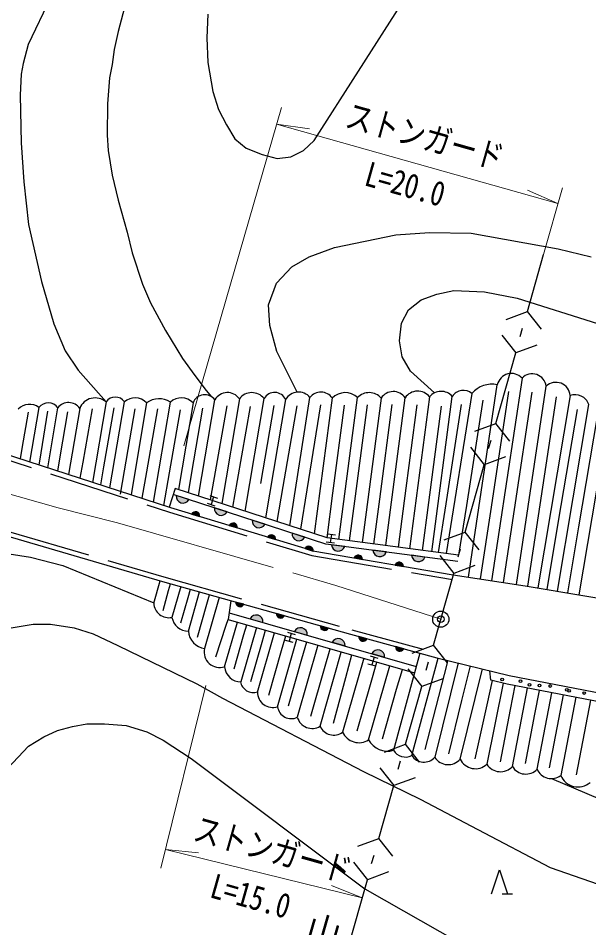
# Model space of a CAD drawing. Units: millimetres at full size, sheet at 1:1000; details may follow other scales. Extents: x 40000 to 680000, y 20000 to 380000.
# Drawn here: x 240395 to 282677, y 244451 to 311888 of the extents above; entities that cross this region are included whole.
import ezdxf
from ezdxf.enums import TextEntityAlignment as Align

# ---------------------------------------------------------------- set-up
doc = ezdxf.new("R2010")
doc.units = ezdxf.units.MM
doc.header["$LTSCALE"] = 1000
doc.header["$PDMODE"] = 32
doc.header["$PDSIZE"] = 500
doc.linetypes.add('CHAIN', pattern=[18.5, 12, -1.5, 3.5, -1.5])
doc.linetypes.add('DASHED', pattern=[7.5, 6, -1.5])
for name, color, linetype, lineweight in [('M-BGD', 7, 'Continuous', 25), ('M-BMK', 2, 'CHAIN', 13), ('M-BMK-OTRS', 5, 'Continuous', 25), ('M-BMK-SRVR', 3, 'Continuous', 25), ('M-STR-HTXT', 7, 'Continuous', 13)]:
    doc.layers.add(name, color=color, linetype=linetype, lineweight=lineweight)
doc.layers.add('M-BMK-HTXT', color=7, linetype='Continuous')
doc.layers.add('M-OTRS', color=6, linetype='Continuous')
doc.styles.add('@ＭＳ ゴシック', font='')
doc.styles.add('ＭＳ ゴシック', font='')
doc.styles.get('@ＭＳ ゴシック').set_extended_font_data('@MS Gothic')
doc.styles.get('ＭＳ ゴシック').set_extended_font_data('MS Gothic')

msp = doc.modelspace()

# ---------------------------------------------------------------- hatches: boundary and pattern name
at = {"layer": 'M-BGD'}
for points in [[(253047, 276202, -0.82183), (252105, 276509)], [(253847, 274943), (253248, 275125, -0.84072)], [(255876, 275282, -0.82183), (254934, 275588)], [(258683, 274369, -0.82183), (257741, 274675)], [(256633, 274095), (256034, 274277, -0.84072)], [(259478, 273229), (258880, 273411, -0.84072)], [(261633, 273409, -0.82183), (260691, 273716)], [(262249, 272385), (261651, 272567, -0.84072)], [(264589, 272720, -0.82183), (263607, 272849)], [(265907, 271763), (265290, 271868, -0.84072)], [(267664, 272316, -0.82183), (266681, 272445)], [(270529, 271939, -0.82183), (269547, 272068)], [(268950, 271242), (268334, 271347, -0.84072)], [(256508, 268605), (257111, 268436, -0.84072)], [(259526, 267758), (260129, 267589, -0.84072)], [(257577, 267366, -0.82183), (258529, 267093)], [(260858, 266425, -0.82183), (261811, 266152)], [(262778, 266846), (263380, 266677, -0.84072)], [(263665, 265621, -0.82183), (264617, 265348)], [(265634, 266049), (266238, 265885, -0.84072)], [(266595, 264782, -0.82183), (267547, 264509)], [(268358, 265307), (268961, 265142, -0.84072)]]:
    msp.add_hatch(color=256, dxfattribs=at).paths.add_polyline_path(points)

# ---------------------------------------------------------------- linework, layer by layer
for p, q in [((273752, 270444), (275898, 284715)), ((277729, 285208), (275469, 270185)), ((277311, 269908), (279521, 284601)), ((274017, 284062), (272098, 272197)), ((276726, 284218), (275435, 275634)), ((278458, 284171), (277148, 275464)), ((281294, 283910), (278895, 269653)), ((247185, 277058), (248261, 283442)), ((249912, 283384), (248759, 276549)), ((250423, 276010), (251673, 283422)), ((253349, 283371), (252264, 276940)), ((253765, 276452), (254969, 283595)), ((256787, 283672), (255476, 275896)), ((257208, 275332), (258617, 283691)), ((260212, 283615), (258732, 274837)), ((260533, 274251), (262016, 283768)), ((263661, 283730), (262337, 273664)), ((264159, 273241), (265543, 283762)), ((267290, 283723), (265882, 273014)), ((268091, 283245), (267169, 276234)), ((267627, 272785), (269068, 283749)), ((270880, 283813), (269399, 272551)), ((271050, 272334), (272564, 283851)), ((273226, 283247), (272079, 275878)), ((274829, 283578), (273603, 275767)), ((280249, 283815), (278921, 274988)), ((280347, 269409), (282677, 283250)), ((241121, 282689), (240673, 279986)), ((241923, 283026), (241242, 278982)), ((242557, 282742), (242069, 279675)), ((242587, 278547), (243338, 283000)), ((244060, 282698), (243480, 279360)), ((244952, 282961), (244124, 278049)), ((245884, 282935), (245172, 278981)), ((247481, 283006), (246722, 278634)), ((249033, 282936), (248236, 278325)), ((250717, 282928), (249895, 278250)), ((252386, 282856), (251576, 278174)), ((254061, 282980), (253216, 278063)), ((255844, 283143), (254911, 277836)), ((257588, 283090), (256620, 277611)), ((259349, 283178), (258351, 277383)), ((261041, 283160), (260003, 277171)), ((262785, 283227), (261779, 276932)), ((264547, 283192), (263690, 276680)), ((266259, 283228), (265369, 276459)), ((269941, 283228), (269004, 276101)), ((271738, 283121), (270798, 275971)), ((281805, 282885), (280409, 274588)), ((284204, 282605), (281937, 269141)), ((283290, 282364), (281913, 274184)), ((253047, 276202), (252105, 276509)), ((254585, 276501), (255156, 276315)), ((254400, 275930), (254970, 275745)), ((254871, 276408), (254685, 275838)), ((255876, 275282), (254934, 275588)), ((253248, 275125), (253847, 274943)), ((258683, 274369), (257741, 274675)), ((256034, 274277), (256633, 274095)), ((258880, 273411), (259478, 273229)), ((261633, 273409), (260691, 273716)), ((263305, 273656), (263899, 273577)), ((263602, 273616), (263524, 273022)), ((261651, 272567), (262249, 272385)), ((263226, 273061), (263821, 272982)), ((264589, 272720), (263607, 272849)), ((265290, 271868), (265907, 271763)), ((267664, 272316), (266681, 272445)), ((270529, 271939), (269547, 272068)), ((268334, 271347), (268950, 271242)), ((250437, 268512), (250914, 270178)), ((251127, 267975), (251540, 269447)), ((252442, 269746), (251788, 267462)), ((253007, 266451), (253839, 269355)), ((252454, 267051), (252985, 268941)), ((253693, 266007), (254375, 268438)), ((255293, 268946), (254206, 265154)), ((257111, 268436), (256508, 268605)), ((256027, 267810), (269897, 263835)), ((260129, 267589), (259526, 267758)), ((255690, 263803), (256639, 267114)), ((257577, 267366), (258529, 267093)), ((255050, 264545), (255811, 266879)), ((258047, 266711), (256896, 262694)), ((260858, 266425), (261811, 266152)), ((263380, 266677), (262778, 266846)), ((256393, 263651), (257123, 266199)), ((258123, 261929), (259383, 266328)), ((259614, 260833), (261052, 265850)), ((260179, 265788), (260756, 265622)), ((260345, 266365), (260921, 266199)), ((260633, 266282), (260468, 265705)), ((266238, 265885), (265634, 266049)), ((257632, 262711), (258468, 265630)), ((262609, 265403), (261078, 260059)), ((263665, 265621), (264617, 265348)), ((268961, 265142), (268358, 265307)), ((258959, 261697), (259912, 265020)), ((260425, 260918), (261418, 264384)), ((262765, 259397), (264338, 264888)), ((266011, 264449), (264437, 258957)), ((266477, 264607), (267054, 264442)), ((266595, 264782), (267547, 264509)), ((266766, 264524), (266601, 263948)), ((270164, 264815), (268201, 257613)), ((269552, 257223), (271521, 264445)), ((266312, 264030), (266889, 263865)), ((266361, 258386), (267935, 263877)), ((272991, 264085), (271267, 257090)), ((262081, 260142), (263093, 263676)), ((263757, 259617), (264662, 263013)), ((273149, 256964), (274795, 263640)), ((265517, 259050), (266501, 262484)), ((276340, 262590), (275122, 256581)), ((267382, 258454), (268439, 262144)), ((277018, 256414), (278139, 262228)), ((278850, 256219), (279942, 261880)), ((270551, 257676), (271558, 261597)), ((272296, 257348), (273270, 261298)), ((281716, 261538), (280600, 255752)), ((274251, 256990), (275134, 260971)), ((276138, 256768), (276885, 260642)), ((277981, 256632), (278685, 260283)), ((279761, 256318), (280457, 259930)), ((281754, 255794), (282474, 259528)), ((276266, 246959), (277018, 246959))]:
    msp.add_line(p, q, dxfattribs=at)
at = {"layer": 'M-BGD', "linetype": 'DASHED'}
for p, q in [((240673, 279986), (240545, 279208)), ((242069, 279675), (241923, 278762)), ((243480, 279360), (243299, 278316)), ((245172, 278981), (244955, 277780)), ((246722, 278634), (246487, 277284)), ((248236, 278325), (247939, 276607)), ((249895, 278250), (249551, 276292)), ((251576, 278174), (251161, 275771)), ((253216, 278063), (252983, 276707)), ((254911, 277836), (254619, 276175)), ((256620, 277611), (256271, 275637)), ((260003, 277171), (259552, 274570)), ((261779, 276932), (261310, 273998)), ((263690, 276680), (263254, 273360)), ((265369, 276459), (264932, 273139)), ((267169, 276234), (266731, 272902)), ((269004, 276101), (268551, 272663)), ((270798, 275971), (270332, 272429)), ((272079, 275878), (271518, 272273)), ((273603, 275767), (273024, 272075)), ((275435, 275634), (274634, 270311)), ((277148, 275464), (276334, 270055)), ((278921, 274988), (278138, 269784)), ((280409, 274588), (279559, 269541)), ((281913, 274184), (281088, 269284)), ((251540, 269447), (251683, 269959)), ((252985, 268941), (253155, 269547)), ((254375, 268438), (254574, 269148)), ((255811, 266879), (255952, 267311)), ((257123, 266199), (257329, 266917)), ((258468, 265630), (258722, 266517)), ((259912, 265020), (260218, 266089)), ((261418, 264384), (261778, 265642)), ((263093, 263676), (263514, 265144)), ((264662, 263013), (265108, 264688)), ((266501, 262484), (266979, 264151)), ((273270, 261298), (273901, 263861)), ((268439, 262144), (268860, 263612)), ((275134, 260971), (275537, 262788)), ((276885, 260642), (277225, 262404)), ((278685, 260283), (279027, 262056)), ((280457, 259930), (280801, 261714)), ((282474, 259528), (282820, 261325))]:
    msp.add_line(p, q, dxfattribs=at)
at = {"layer": 'M-BGD'}
for points in [[(240067, 326395), (241338, 326109), (242857, 325598), (243779, 325013), (244551, 324142), (245261, 322847), (245447, 321627), (245325, 320039), (244690, 318098), (242798, 313428), (241139, 309929), (240754, 308535), (240604, 307738), (240529, 306170), (240604, 302653), (240819, 299759), (241170, 296595), (242111, 292365), (243028, 289239), (243882, 287228), (244848, 285799), (246903, 283441), (245898, 277475)], [(248375, 313052), (247796, 310903), (247511, 309559), (247347, 308455), (247170, 307458), (247006, 305551), (246987, 303225), (247060, 302076), (247359, 300246), (247797, 298398), (248466, 296015), (248831, 294495), (249617, 292160), (250195, 290786), (251302, 288745), (252569, 286656), (253488, 285410), (254327, 284297), (254720, 283828)], [(254435, 312193), (254365, 310422), (254452, 308596), (254829, 306451), (255242, 305126), (255831, 303983), (256456, 302947), (257293, 302251), (258484, 301792), (259585, 301481), (260587, 301598), (261530, 302070), (262331, 302824), (268905, 313094)], [(261073, 284167), (259554, 287185), (259052, 289111), (258937, 290640), (259547, 292252), (260677, 293457), (261959, 294193), (263842, 294882), (268390, 295834), (270862, 295998), (273966, 295960), (280413, 294782), (282845, 294184)], [(271241, 284105), (269455, 285728), (268843, 286791), (268653, 287966), (268805, 289283), (269310, 290255), (270257, 291000), (271407, 291430), (272671, 291708), (274945, 291594), (277358, 291139), (283323, 289245), (284895, 288397), (286033, 287134), (286628, 286196), (286616, 285034), (286287, 284276), (285517, 283468), (284464, 282631)], [(204110, 282231), (186376, 281063), (164936, 275958), (154813, 272954), (125777, 264084), (122234, 272939), (158836, 284377), (171255, 285917), (180583, 285749), (195472, 284082), (220405, 278739), (225367, 277665), (251081, 270129), (265021, 266216), (271426, 264471), (276765, 263155), (309424, 256857), (313362, 255372), (313057, 254792), (309246, 256229), (276626, 262520), (275414, 262818), (275333, 263508)], [(262225, 272392), (251704, 275595), (228625, 283066)], [(273024, 272075), (263286, 273355), (252025, 277018), (251577, 275636)], [(272964, 271619), (263184, 272905), (251882, 276581)], [(261832, 272512), (262225, 272392), (272633, 270612), (277960, 269811), (305665, 265147), (315958, 261639), (320444, 259233), (325473, 255441), (331862, 253702), (338497, 248324), (342151, 242457), (344382, 235241)], [(239713, 272180), (241295, 271941), (243709, 271316), (250435, 268548)], [(256162, 268703), (255952, 267311), (269766, 263353)], [(239863, 266698), (241505, 266963), (242788, 266963), (244533, 266699), (245942, 266237), (247766, 265392), (253636, 262534), (255543, 261488), (265992, 256048), (270178, 253997), (274444, 251730), (279803, 248931), (286278, 246666), (291889, 244941), (297392, 242999), (304946, 239763), (311417, 236459), (315319, 234231), (316408, 233035), (317141, 231896), (317738, 230892), (318145, 229319), (318145, 228377)], [(239635, 256287), (241147, 257909), (242284, 258599), (243311, 259070), (244424, 259384), (245471, 259578), (246783, 259578), (248396, 259445), (249915, 258987), (251143, 258370), (253217, 257013), (266077, 247338), (273072, 243366), (282538, 238832), (296878, 234464), (304507, 230712), (308228, 228377)], [(279905, 255516), (286948, 252519), (295177, 249958), (300464, 248052), (306731, 245873), (312127, 243421), (319757, 239050), (321808, 237128), (322769, 235959), (323454, 234452), (323734, 233632), (324412, 230538), (324496, 228377)], [(275479, 246959), (276061, 248741), (276643, 246959)]]:
    msp.add_lwpolyline(points, dxfattribs=at)
at = {"layer": 'M-BGD', "linetype": 'DASHED'}
for points in [[(228518, 282733), (251599, 275262), (262144, 272051), (272574, 270267)], [(214603, 280340), (220478, 279081), (225454, 278005), (251177, 270465), (265115, 266554), (270392, 265115)], [(271558, 261597), (272199, 264089), (272243, 264269)]]:
    msp.add_lwpolyline(points, dxfattribs=at)
at = {"layer": 'M-BGD'}
for centre in [(276263, 262868), (277610, 262730), (278284, 262461), (279017, 262409), (279813, 262379), (281046, 262102), (281213, 262028), (282331, 261857)]:
    msp.add_circle(centre, 100, dxfattribs=at)
for centre, radius, start, end in [((276945, 284474), 1073, 43.07308, 167.05923), ((278478, 284472), 1050, 7.03948, 135.55272), ((275502, 282819), 1937, 78.19871, 140.05614), ((280246, 283840), 1051, 3.78761, 133.62595), ((254220, 283043), 931, 36.37152, 159.34612), ((255903, 283052), 1080, 35.03732, 149.81999), ((257710, 282965), 1162, 38.66372, 142.54457), ((259395, 283244), 897, 24.40815, 150.09205), ((261166, 283073), 1098, 39.30175, 150.41693), ((262824, 283136), 1027, 35.3814, 141.95375), ((264618, 282771), 1355, 46.97295, 134.96617), ((266399, 282938), 1188, 41.39089, 136.0939), ((268188, 283130), 1076, 35.12768, 146.51924), ((269998, 283113), 1126, 38.42228, 145.62335), ((271738, 283121), 1103, 41.51444, 141.10239), ((273384, 283315), 980, 49.74098, 146.78488), ((281658, 282893), 1080, 19.31106, 109.71316), ((241231, 282103), 1154, 53.11422, 136.44256), ((242621, 282490), 880, 35.44852, 142.51001), ((244131, 282386), 1003, 34.97917, 142.24686), ((246100, 282498), 1238, 49.55936, 158.04217), ((247583, 282980), 821, 34.24135, 145.84597), ((249055, 282519), 1217, 45.28141, 130.72708), ((250821, 282094), 1578, 57.31885, 125.17968), ((252484, 282536), 1202, 44.0134, 132.49246), ((252606, 276448), 505, 173.15272, 330.81092), ((253532, 274982), 318, 352.95894, 153.17667), ((255435, 275528), 505, 173.15272, 330.81092), ((258243, 274615), 505, 173.15272, 330.81092), ((256318, 274134), 318, 352.95894, 153.17667), ((259163, 273268), 318, 352.95894, 153.17667), ((261192, 273656), 505, 173.15272, 330.81092), ((261934, 272424), 318, 352.95894, 153.17667), ((264111, 272882), 505, 183.67961, 341.3378), ((265589, 271762), 318, 0.1825, 160.40024), ((267185, 272477), 505, 183.67961, 341.3378), ((270051, 272101), 505, 183.67961, 341.3378), ((268633, 271241), 318, 0.1825, 160.40024), ((251571, 268577), 1136, 183.23909, 281.0296), ((256824, 268573), 318, 174.21528, 334.43301), ((259842, 267726), 318, 174.21528, 334.43301), ((252986, 267667), 1216, 189.72997, 270.97376), ((258026, 267135), 505, 355.18148, 152.83968), ((254401, 266537), 1396, 183.50011, 262.00667), ((261308, 266195), 505, 355.18148, 152.83968), ((263094, 266814), 318, 174.21528, 334.43301), ((264114, 265391), 505, 355.18148, 152.83968), ((265951, 266020), 318, 174.64391, 334.86165), ((255332, 264899), 1154, 167.2393, 288.11385), ((267044, 264551), 505, 355.18148, 152.83968), ((268674, 265277), 318, 174.64391, 334.86165), ((256867, 263872), 1178, 183.37872, 271.43802), ((257830, 262868), 979, 190.27137, 287.38805), ((259271, 261929), 1148, 179.72838, 287.41371), ((260633, 260989), 1031, 188.69431, 295.55781), ((262174, 260372), 1140, 195.95012, 301.18091), ((263775, 259838), 1102, 203.60762, 306.94352), ((265645, 259500), 1324, 204.18198, 302.73333), ((267760, 259138), 1588, 208.26525, 286.14631), ((269084, 258136), 1026, 210.65023, 297.17986), ((270461, 257821), 1088, 213.33144, 317.77001), ((272254, 257714), 1168, 212.32115, 320.04892), ((274275, 257490), 1243, 205.03307, 312.98291), ((276134, 257219), 1196, 212.22973, 317.69403), ((278006, 256995), 1146, 210.47602, 317.38286), ((279905, 256659), 1143, 202.62568, 307.47555), ((281879, 256279), 1384, 202.39392, 310.25421)]:
    msp.add_arc(centre, radius, start, end, dxfattribs=at)
at = {"layer": 'M-BMK'}
msp.add_lwpolyline([(237109, 277351), (243344, 275580), (247760, 274483), (263942, 269838), (271709, 267331)], dxfattribs=at)
at = {"layer": 'M-BMK-OTRS'}
for p, q in [((278132, 290136), (279325, 294370)), ((276565, 289556), (278132, 290136)), ((279166, 288823), (278132, 290136)), ((277590, 288291), (277770, 288904)), ((276236, 288388), (277270, 287075)), ((278837, 287656), (277270, 287075)), ((275796, 281841), (277270, 287075)), ((274228, 281260), (275796, 281841)), ((276829, 280528), (275796, 281841)), ((275254, 279996), (275434, 280609)), ((273900, 280093), (274933, 278780)), ((276500, 279360), (274933, 278780)), ((273528, 273790), (274933, 278780)), ((271961, 273209), (273528, 273790)), ((274561, 272477), (273528, 273790)), ((272986, 271945), (273166, 272558)), ((271632, 272042), (272666, 270729)), ((274233, 271309), (272666, 270729)), ((271165, 265402), (272666, 270729)), ((269598, 264821), (271165, 265402)), ((272199, 264089), (271165, 265402)), ((270623, 263557), (270803, 264170)), ((269269, 263654), (270303, 262341)), ((269095, 258054), (270303, 262341)), ((271870, 262921), (270303, 262341)), ((267528, 257473), (269095, 258054)), ((270129, 256740), (269095, 258054)), ((267199, 256306), (268233, 254992)), ((268553, 256209), (268734, 256822)), ((267129, 251073), (268233, 254992)), ((269800, 255573), (268233, 254992)), ((265562, 250492), (267129, 251073)), ((268163, 249759), (267129, 251073)), ((266587, 249228), (266767, 249841)), ((265233, 249325), (266267, 248011)), ((267834, 248592), (266267, 248011)), ((263422, 237911), (266267, 248011))]:
    msp.add_line(p, q, dxfattribs=at)
at = {"layer": 'M-BMK-SRVR'}
msp.add_circle((271709, 267331), 600, dxfattribs=at)
at = {"layer": 'M-OTRS'}
msp.add_point((271709, 267331), dxfattribs=at)
at = {"layer": 'M-STR-HTXT'}
for p, q in [((252679, 280178), (259897, 305258)), ((279325, 294370), (280718, 299318)), ((250972, 248884), (254307, 262403))]:
    msp.add_line(p, q, dxfattribs=at)
for points in [[(261975, 303694), (259542, 304024), (280390, 298152), (278143, 299140)], [(263612, 247591), (265891, 246679), (251313, 250263), (253755, 250015)]]:
    msp.add_lwpolyline(points, dxfattribs=at)

# ---------------------------------------------------------------- texts
at = {"layer": 'M-BMK-HTXT', "style": '@ＭＳ ゴシック'}
msp.add_text('山口県', height=1833, rotation=254, dxfattribs=at).set_placement((263386, 245547), align=Align.MIDDLE_LEFT)
at = {"layer": 'M-STR-HTXT', "style": 'ＭＳ ゴシック', "width": 0.8}
for s, p in [('ストンガード', (270142, 301712)), ('L=20.0', (268679, 298181)), ('ストンガード', (258881, 248832)), ('L=15.0', (257232, 245395))]:
    msp.add_text(s, height=1833, rotation=344.269, dxfattribs=at).set_placement(p, align=Align.BOTTOM_CENTER)

doc.saveas('drawing.dxf')
